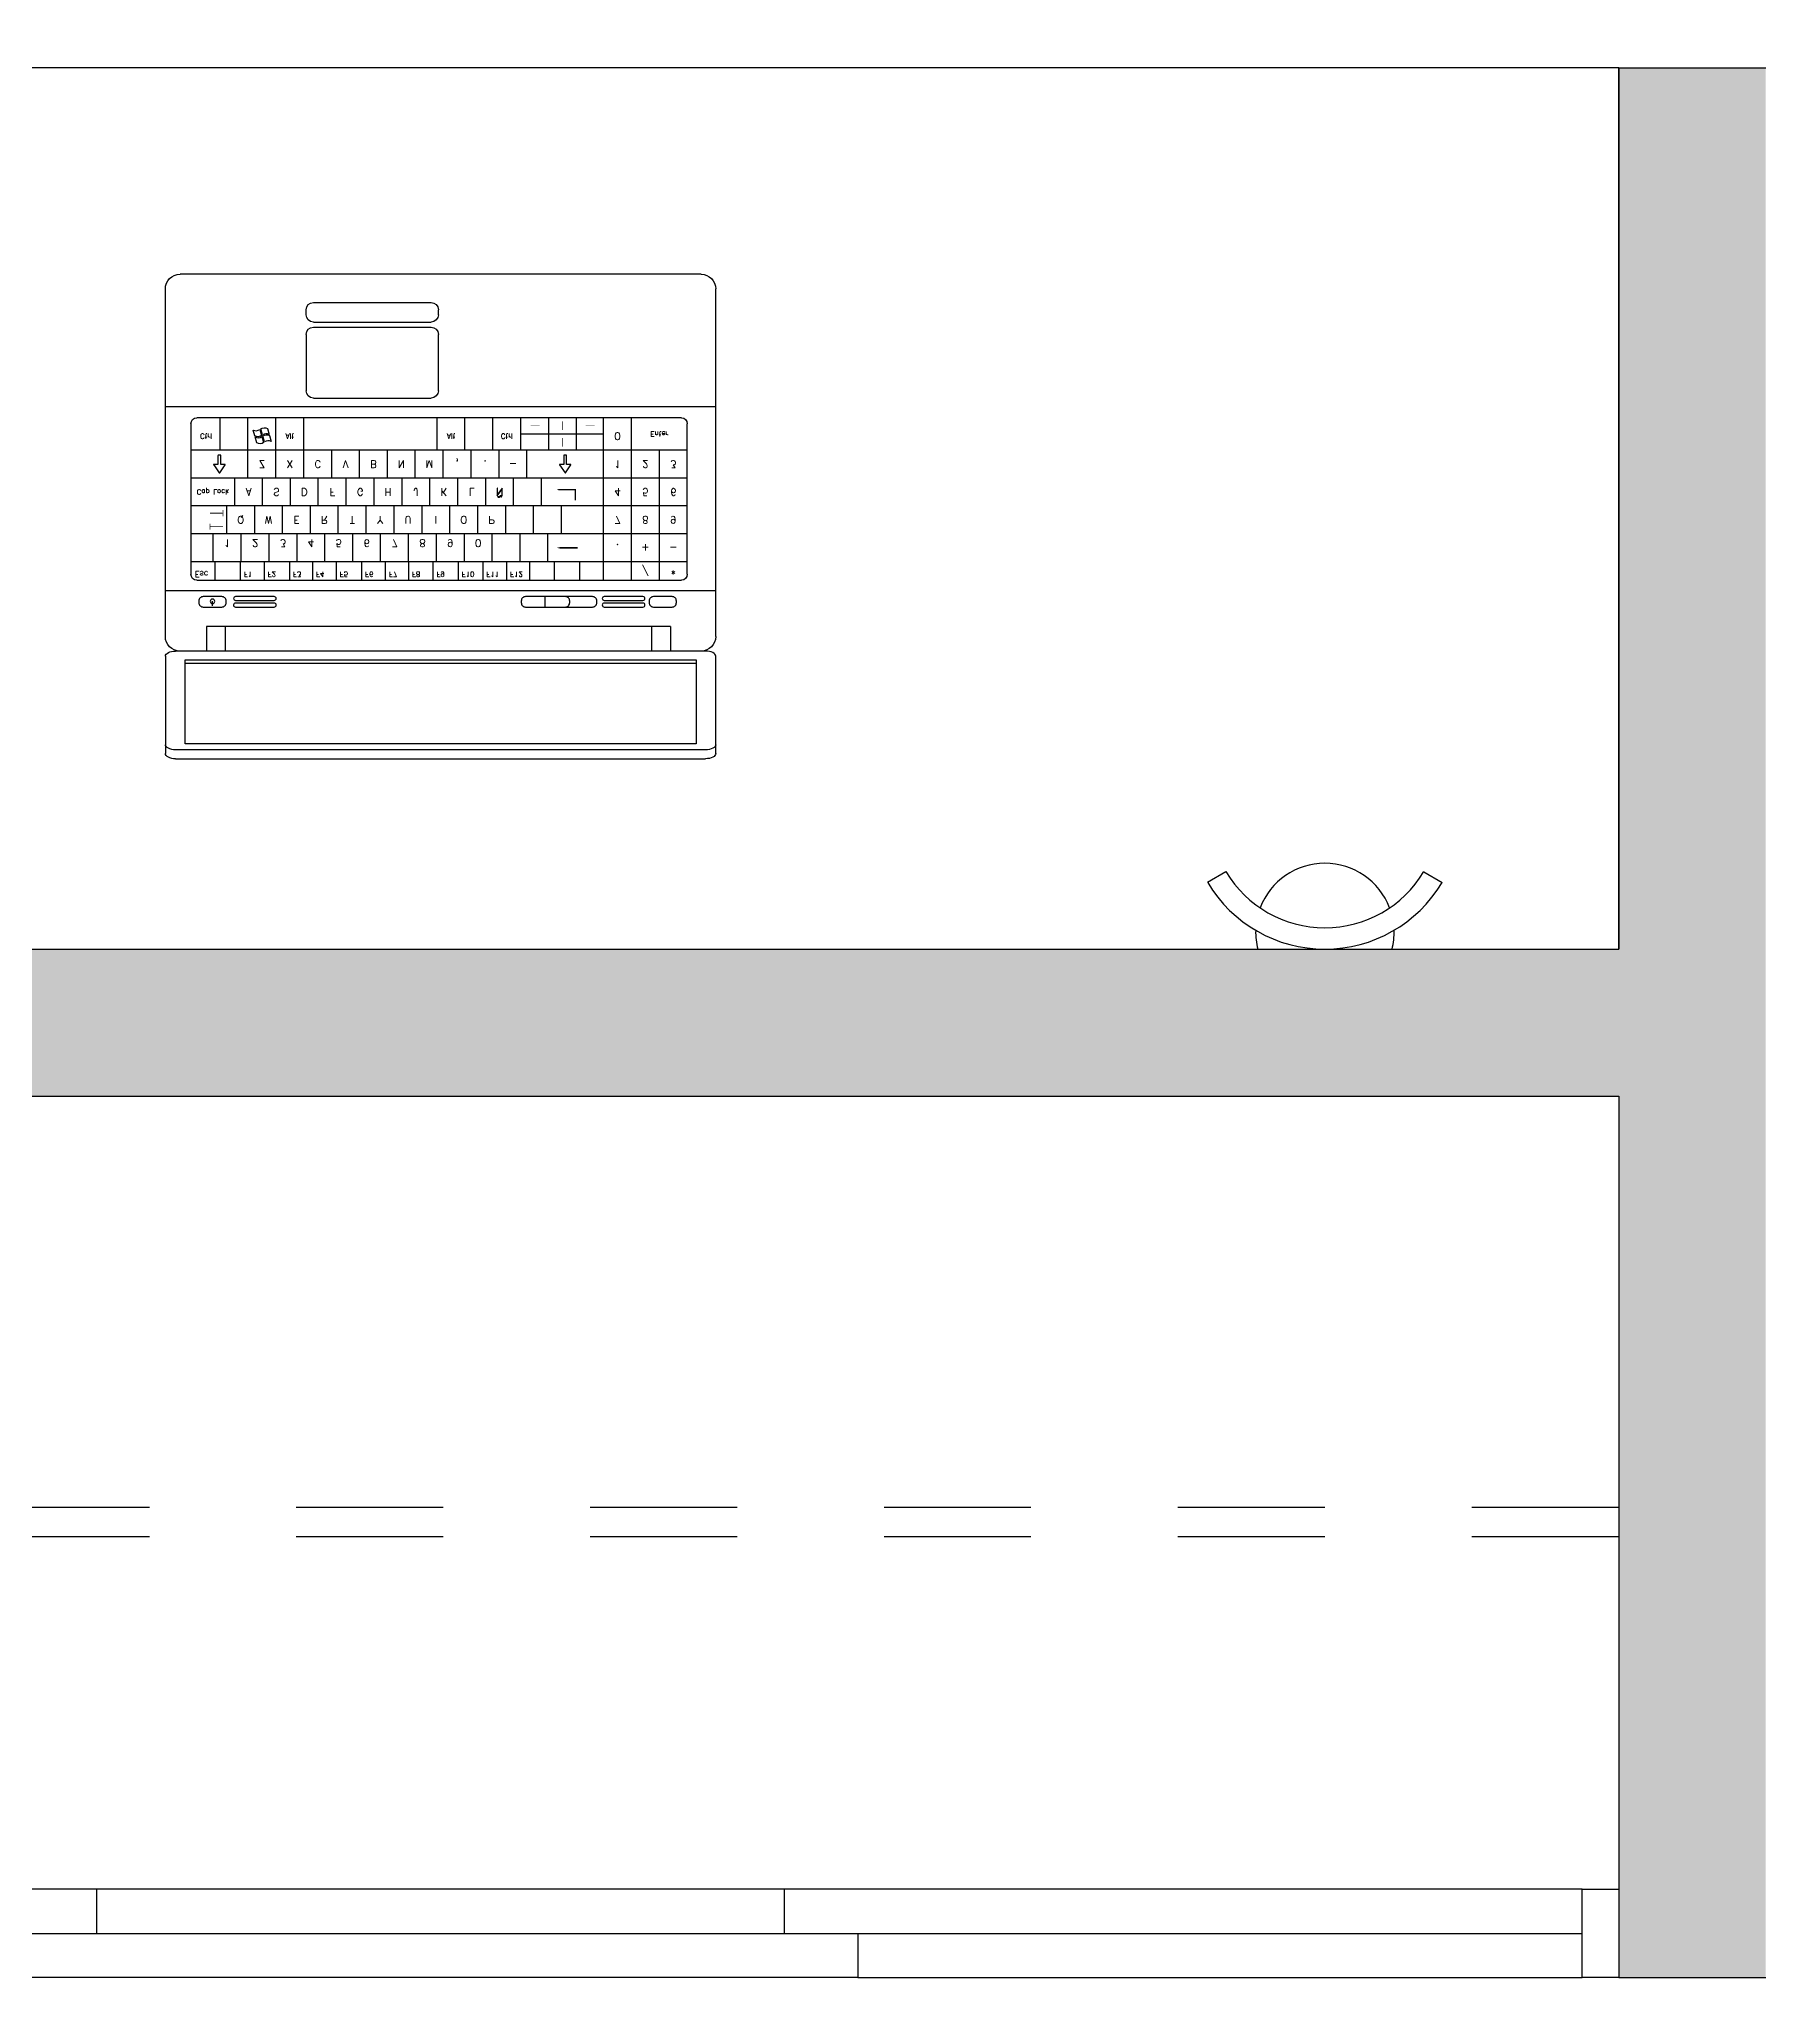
# Model space of a CAD drawing. Header units: millimetres. Extents: x 1294.6 to 1304.6, y 78.5 to 86.5.
# Drawn here: x 1299.354 to 1300.528, y 82.268 to 83.606 of the extents above; entities that cross this region are included whole.
import ezdxf
from ezdxf.enums import TextEntityAlignment as Align

# ---------------------------------------------------------------- set-up
doc = ezdxf.new("R2010")
doc.units = ezdxf.units.MM
doc.linetypes.add('TRATTEGGIATA2', pattern=[9.525, 6.35, -3.175])
doc.layers.add('ARREDI attrezzature - furniture', color=175, linetype='Continuous')
doc.layers.add('MURATURA sezioni - wall sections', color=7, linetype='Continuous')
doc.layers.add('MURATURA tratteggi - hatch walls', color=7, linetype='Continuous', lineweight=40, true_color=0xa8a8a8)
doc.styles.add('Romand', font='romand.shx', dxfattribs={"bigfont": '@extfont2.shx'})

# ---------------------------------------------------------------- blocks, each defined once
blk = doc.blocks.new('computer hj63aw24')
at = {"layer": 'ARREDI attrezzature - furniture', "linetype": 'ByBlock'}
for p, q in [((0.7129, -6.5414), (0.4764, -6.5414)), ((0.5563, -6.5414), (0.5563, -6.916)), ((0.6816, -6.5414), (0.6816, -6.916)), ((0.4664, -6.906), (0.4664, -6.5514)), ((0.5641, -6.8926), (0.5641, -6.5628)), ((0.5681, -6.5588), (0.6706, -6.5588)), ((0.5861, -6.8966), (0.5861, -6.5588)), ((0.6051, -6.8966), (0.6051, -6.5588)), ((0.6241, -6.8966), (0.6241, -6.5588)), ((0.6431, -6.8966), (0.6431, -6.5588)), ((0.6621, -6.8966), (0.6621, -6.5588)), ((0.6746, -6.5628), (0.6746, -6.8926)), ((0.5861, -6.5786), (0.5641, -6.5786)), ((0.6621, -6.574), (0.6431, -6.574)), ((0.6746, -6.5754), (0.6621, -6.5754)), ((0.6921, -6.5735), (0.689, -6.5735)), ((0.7061, -6.8851), (0.7061, -6.5693)), ((0.7061, -6.5693), (0.7229, -6.5693)), ((0.7061, -6.5821), (0.7229, -6.5821)), ((0.6241, -6.5886), (0.6051, -6.5886)), ((0.6431, -6.5832), (0.6241, -6.5832)), ((0.6621, -6.593), (0.6431, -6.593)), ((0.6746, -6.5926), (0.6621, -6.5926)), ((0.5861, -6.5976), (0.5641, -6.5976)), ((0.6051, -6.5976), (0.5861, -6.5976)), ((0.6241, -6.6076), (0.6051, -6.6076)), ((0.6431, -6.6022), (0.6241, -6.6022)), ((0.6746, -6.6088), (0.6621, -6.6088)), ((0.5861, -6.6166), (0.5641, -6.6166)), ((0.6051, -6.6166), (0.5861, -6.6166)), ((0.6431, -6.6211), (0.6241, -6.6211)), ((0.6621, -6.612), (0.6431, -6.612)), ((0.5861, -6.6356), (0.5641, -6.6356)), ((0.6051, -6.6356), (0.5861, -6.6356)), ((0.6241, -6.6265), (0.6051, -6.6265)), ((0.6621, -6.631), (0.6431, -6.631)), ((0.6746, -6.626), (0.6621, -6.626)), ((0.4856, -6.6422), (0.4856, -6.7222)), ((0.4939, -6.6372), (0.4906, -6.6372)), ((0.4989, -6.6422), (0.4989, -6.7222)), ((0.5024, -6.6422), (0.5024, -6.7222)), ((0.5074, -6.6372), (0.5457, -6.6372)), ((0.5507, -6.6422), (0.5507, -6.7222)), ((0.6241, -6.6455), (0.6051, -6.6455)), ((0.6431, -6.6401), (0.6241, -6.6401)), ((0.6746, -6.6417), (0.6621, -6.6417)), ((0.6051, -6.6546), (0.5861, -6.6546)), ((0.6431, -6.6591), (0.6241, -6.6591)), ((0.6621, -6.6499), (0.6431, -6.6499)), ((0.6746, -6.6579), (0.6621, -6.6579)), ((0.6051, -6.6736), (0.5861, -6.6736)), ((0.6241, -6.6645), (0.6051, -6.6645)), ((0.6621, -6.6689), (0.6431, -6.6689)), ((0.6746, -6.6751), (0.6621, -6.6751)), ((0.6241, -6.6835), (0.6051, -6.6835)), ((0.6431, -6.6781), (0.6241, -6.6781)), ((0.6621, -6.6879), (0.6431, -6.6879)), ((0.6051, -6.6925), (0.5861, -6.6925)), ((0.6241, -6.7025), (0.6051, -6.7025)), ((0.6431, -6.6971), (0.6241, -6.6971)), ((0.6746, -6.6913), (0.6621, -6.6913)), ((0.6051, -6.7115), (0.5861, -6.7115)), ((0.6431, -6.7161), (0.6241, -6.7161)), ((0.6621, -6.7069), (0.6431, -6.7069)), ((0.6746, -6.707), (0.6621, -6.707)), ((0.4939, -6.7272), (0.4906, -6.7272)), ((0.5457, -6.7272), (0.5074, -6.7272)), ((0.5861, -6.7264), (0.5641, -6.7264)), ((0.6241, -6.7215), (0.6051, -6.7215)), ((0.6621, -6.7259), (0.6431, -6.7259)), ((0.6746, -6.7237), (0.6621, -6.7237)), ((0.6051, -6.7305), (0.5861, -6.7305)), ((0.6241, -6.7404), (0.6051, -6.7404)), ((0.6431, -6.735), (0.6241, -6.735)), ((0.6746, -6.7409), (0.6621, -6.7409)), ((0.5861, -6.7453), (0.5641, -6.7453)), ((0.6051, -6.7495), (0.5861, -6.7495)), ((0.6431, -6.754), (0.6241, -6.754)), ((0.6621, -6.7449), (0.6431, -6.7449)), ((0.5861, -6.7643), (0.5641, -6.7643)), ((0.6051, -6.7685), (0.5861, -6.7685)), ((0.6241, -6.7594), (0.6051, -6.7594)), ((0.6621, -6.7638), (0.6431, -6.7638)), ((0.6746, -6.7576), (0.6621, -6.7576)), ((0.6241, -6.7784), (0.6051, -6.7784)), ((0.6431, -6.773), (0.6241, -6.773)), ((0.6621, -6.7828), (0.6431, -6.7828)), ((0.6746, -6.7738), (0.6621, -6.7738)), ((0.5861, -6.7833), (0.5641, -6.7833)), ((0.5751, -6.7833), (0.5751, -6.8396)), ((0.6051, -6.7874), (0.5861, -6.7874)), ((0.6431, -6.792), (0.6241, -6.792)), ((0.6746, -6.7895), (0.6621, -6.7895)), ((0.5861, -6.8023), (0.5641, -6.8023)), ((0.6241, -6.7974), (0.6051, -6.7974)), ((0.6621, -6.8018), (0.6431, -6.8018)), ((0.6746, -6.8062), (0.6621, -6.8062)), ((0.6929, -6.7999), (0.6858, -6.7999)), ((0.5861, -6.8213), (0.5641, -6.8213)), ((0.6431, -6.811), (0.6241, -6.811)), ((0.6746, -6.8234), (0.6621, -6.8234)), ((0.6746, -6.8396), (0.5641, -6.8396)), ((0.6746, -6.8586), (0.5641, -6.8586)), ((0.7061, -6.8723), (0.7229, -6.8723)), ((0.6746, -6.8776), (0.5861, -6.8776)), ((0.7061, -6.8851), (0.7229, -6.8851)), ((0.6706, -6.8966), (0.5681, -6.8966)), ((0.7129, -6.916), (0.4764, -6.916))]:
    blk.add_line(p, q, dxfattribs=at)
for points in [[(0.7264, -6.5414), (0.7927, -6.5414)], [(0.7229, -6.909), (0.7229, -6.5484)], [(0.7314, -6.9026), (0.7314, -6.5548)], [(0.7901, -6.909), (0.7901, -6.5484)], [(0.7962, -6.5484), (0.7962, -6.909)], [(0.7927, -6.916), (0.7264, -6.916)]]:
    blk.add_lwpolyline(points, dxfattribs=at)
blk.add_lwpolyline([(0.7861, -6.5548), (0.7288, -6.5548), (0.7288, -6.9026), (0.7861, -6.9026), (0.7861, -6.5548)], close=True, dxfattribs=at)
for points in [[(0.6929, -6.5672), (0.6929, -6.5798, -0.414214), (0.6899, -6.5828), (0.6888, -6.5828, -0.414214), (0.6858, -6.5798), (0.6858, -6.5672, -0.414214), (0.6888, -6.5642), (0.6899, -6.5642, -0.414214)], [(0.6884, -6.5891), (0.6884, -6.6155, -0.414214), (0.6871, -6.6168), (0.6871, -6.6168, -0.414214), (0.6858, -6.6155), (0.6858, -6.5891, -0.414214), (0.6871, -6.5878), (0.6871, -6.5878, -0.414214)], [(0.6929, -6.5891), (0.6929, -6.6155, -0.414214), (0.6915, -6.6168), (0.6915, -6.6168, -0.414214), (0.6902, -6.6155), (0.6902, -6.5891, -0.414214), (0.6915, -6.5878), (0.6915, -6.5878, -0.414214)], [(0.6929, -6.7866), (0.6929, -6.832, -0.414214), (0.6899, -6.835), (0.6888, -6.835, -0.414214), (0.6858, -6.832), (0.6858, -6.7866, -0.414214), (0.6888, -6.7836), (0.6899, -6.7836, -0.414214)], [(0.6884, -6.84), (0.6884, -6.8664, -0.414214), (0.6871, -6.8678), (0.6871, -6.8678, -0.414214), (0.6858, -6.8664), (0.6858, -6.84, -0.414214), (0.6871, -6.8387), (0.6871, -6.8387, -0.414214)], [(0.6929, -6.84), (0.6929, -6.8664, -0.414214), (0.6915, -6.8678), (0.6915, -6.8678, -0.414214), (0.6902, -6.8664), (0.6902, -6.84, -0.414214), (0.6915, -6.8387), (0.6915, -6.8387, -0.414214)], [(0.6929, -6.8736), (0.6929, -6.8862, -0.414214), (0.6899, -6.8892), (0.6888, -6.8892, -0.414214), (0.6858, -6.8862), (0.6858, -6.8736, -0.414214), (0.6888, -6.8706), (0.6899, -6.8706, -0.414214)]]:
    blk.add_lwpolyline(points, format="xyb", close=True, dxfattribs=at)
at = {"layer": 'ARREDI attrezzature - furniture', "linetype": 'ByBlock', "lineweight": -2}
for points, format in [([(0.5958, -6.5792), (0.5898, -6.5792, -0.414214), (0.5896, -6.579), (0.5896, -6.5774, -0.414214), (0.5898, -6.5772), (0.5958, -6.5772), (0.5958, -6.5744, -0.606815), (0.5961, -6.5743), (0.6015, -6.578, -0.520567), (0.6015, -6.5784), (0.5961, -6.5821, -0.606815), (0.5958, -6.582), (0.5958, -6.5792)], "xyb"), ([(0.629, -6.5717, 0.0005, 0.0005, 0), (0.629, -6.5768, 0.004, 0, 0), (0.629, -6.5806, 0, 0, 0)], "xyseb"), ([(0.6382, -6.5806, 0.0005, 0.0005, 0), (0.6382, -6.5755, 0.004, 0, 0), (0.6382, -6.5717, 0, 0, 0)], "xyseb"), ([(0.5696, -6.7961, 0.00035, 0.00035, 0), (0.5696, -6.7926, 0.0028, 0, 0), (0.5696, -6.7899, 0, 0, 0)], "xyseb"), ([(0.5958, -6.8145), (0.5898, -6.8145, -0.414214), (0.5896, -6.8143), (0.5896, -6.8127, -0.414214), (0.5898, -6.8125), (0.5958, -6.8125), (0.5958, -6.8098, -0.606815), (0.5961, -6.8096), (0.6015, -6.8134, -0.520567), (0.6015, -6.8137), (0.5961, -6.8174, -0.606815), (0.5958, -6.8173), (0.5958, -6.8145)], "xyb"), ([(0.6202, -6.8204, 0.001, 0.001, 0), (0.613, -6.8204, 0.001, 0.001, 0), (0.613, -6.8138, 0.004, 0, 0), (0.613, -6.8079, 0, 0, 0)], "xyseb"), ([(0.6526, -6.8221, 0.001, 0.001, 0), (0.6526, -6.8138, 0.003, 0, 0), (0.6526, -6.8079, 0, 0, 0)], "xyseb"), ([(0.5724, -6.8118, 0.00035, 0.00035, 0), (0.5689, -6.8118, 0.0028, 0, 0), (0.5662, -6.8118, 0, 0, 0)], "xyseb"), ([(0.5778, -6.8118, 0.00035, 0.00035, 0), (0.5813, -6.8118, 0.0028, 0, 0), (0.584, -6.8118, 0, 0, 0)], "xyseb"), ([(0.5696, -6.8274, 0.00035, 0.00035, 0), (0.5696, -6.831, 0.0028, 0, 0), (0.5696, -6.8337, 0, 0, 0)], "xyseb")]:
    blk.add_lwpolyline(points, format=format, dxfattribs=at)
at = {"layer": 'ARREDI attrezzature - furniture', "linetype": 'ByBlock', "lineweight": -2, "const_width": 0.0005}
for points in [[(0.6269, -6.5806), (0.6311, -6.5806)], [(0.6361, -6.5717), (0.6403, -6.5717)]]:
    blk.add_lwpolyline(points, dxfattribs=at)
at = {"layer": 'ARREDI attrezzature - furniture', "linetype": 'ByBlock', "lineweight": -2}
for points in [[(0.5755, -6.6121, -0.279065), (0.5757, -6.6075), (0.5717, -6.6063, 0.279065), (0.5714, -6.6109)], [(0.5761, -6.6069, 0.301668), (0.5764, -6.6023), (0.5724, -6.6011, -0.301668), (0.572, -6.6057)], [(0.5802, -6.6135, -0.279065), (0.5805, -6.6089), (0.5764, -6.6077, 0.279065), (0.5761, -6.6123)], [(0.5809, -6.6083, 0.301668), (0.5812, -6.6037), (0.5771, -6.6025, -0.301668), (0.5768, -6.6071)]]:
    blk.add_lwpolyline(points, format="xyb", close=True, dxfattribs=at)
for points in [[(0.6121, -6.7706), (0.6164, -6.7675), (0.6121, -6.7675), (0.6121, -6.7672), (0.6171, -6.7672), (0.6128, -6.7703), (0.6171, -6.7703), (0.6171, -6.7706), (0.6121, -6.7706)], [(0.6176, -6.7675), (0.6181, -6.7679), (0.6181, -6.7685), (0.6176, -6.7693), (0.6176, -6.7699), (0.6178, -6.7701), (0.6178, -6.7703), (0.6173, -6.7699), (0.6173, -6.7693), (0.6178, -6.7685), (0.6178, -6.7679), (0.6176, -6.7677), (0.6176, -6.7675)]]:
    blk.add_lwpolyline(points, close=True, dxfattribs=at)
at = {"layer": 'ARREDI attrezzature - furniture', "linetype": 'ByBlock'}
blk.add_lwpolyline([(0.6929, -6.8136, -0.414214), (0.6899, -6.8166), (0.6888, -6.8166, -0.414214), (0.6858, -6.8136)], format="xyb", dxfattribs=at)
blk.add_circle((0.689, -6.5735), 0.00155, dxfattribs=at)
for centre, radius, start, end in [((0.4764, -6.5514), 0.01, 90, 180), ((0.7129, -6.5514), 0.01, 0, 90), ((0.5681, -6.5628), 0.004, 90, 180), ((0.6706, -6.5628), 0.004, 0, 90), ((0.4906, -6.6422), 0.005, 90, 180), ((0.4939, -6.6422), 0.005, 0, 90), ((0.5074, -6.6422), 0.005, 90, 180), ((0.5457, -6.6422), 0.005, 0, 90), ((0.4906, -6.7222), 0.005, 180, 270), ((0.4939, -6.7222), 0.005, 270, 0), ((0.5074, -6.7222), 0.005, 180, 270), ((0.5457, -6.7222), 0.005, 270, 0), ((0.5681, -6.8926), 0.004, 180, 270), ((0.6706, -6.8926), 0.004, 270, 0), ((0.4764, -6.906), 0.01, 180, 270), ((0.7129, -6.906), 0.01, 270, 0)]:
    blk.add_arc(centre, radius, start, end, dxfattribs=at)
for centre, major_axis, start_param, end_param in [((0.7264, -6.5484), (0, 0.007), 0, 1.570796), ((0.7866, -6.5484), (0, -0.007), 1.570796, 3.141593), ((0.7927, -6.5484), (0, -0.007), 1.570796, 3.141593), ((0.7866, -6.909), (0, 0.007), 3.141593, 4.712389), ((0.7927, -6.909), (0, 0.007), 3.141593, 4.712389)]:
    blk.add_ellipse(centre, major_axis=major_axis, ratio=0.5, start_param=start_param, end_param=end_param, dxfattribs=at)
at = {"layer": 'ARREDI attrezzature - furniture', "linetype": 'ByBlock', "extrusion": (0, 0, -1)}
blk.add_ellipse((0.7264, -6.909), major_axis=(0, -0.007), ratio=0.5, start_param=0, end_param=1.570796, dxfattribs=at)
at = {"layer": 'ARREDI attrezzature - furniture', "linetype": 'ByBlock', "lineweight": -2, "style": 'Romand'}
for s, height, p in [('Ctrl', 0.0035, (0.5766, -6.5691)), ('Cap Lock', 0.0035, (0.6146, -6.5737)), ('Q', 0.005, (0.6336, -6.5927)), ('1', 0.005, (0.6494, -6.5835)), ('Z', 0.005, (0.5956, -6.6071)), ('A', 0.005, (0.6146, -6.5981)), ('2', 0.005, (0.6494, -6.6025)), ('S', 0.005, (0.6146, -6.617)), ('W', 0.005, (0.6336, -6.6116)), ('3', 0.005, (0.6494, -6.6215)), ('Alt', 0.0035, (0.5766, -6.6261)), ('X', 0.005, (0.5956, -6.6261)), ('D', 0.005, (0.6146, -6.636)), ('E', 0.005, (0.6336, -6.6306)), ('C', 0.005, (0.5956, -6.6451)), ('R', 0.005, (0.6336, -6.6496)), ('4', 0.005, (0.6494, -6.6404)), ('V', 0.005, (0.5956, -6.6641)), ('F', 0.005, (0.6146, -6.655)), ('5', 0.005, (0.6494, -6.6594)), ('G', 0.005, (0.6146, -6.674)), ('T', 0.005, (0.6336, -6.6686)), ('B', 0.005, (0.5956, -6.683)), ('Y', 0.005, (0.6336, -6.6876)), ('6', 0.005, (0.6494, -6.6784)), ('N', 0.005, (0.5956, -6.702)), ('H', 0.005, (0.6146, -6.693)), ('7', 0.005, (0.6494, -6.6974)), ('J', 0.005, (0.6146, -6.712)), ('U', 0.005, (0.6336, -6.7066)), ('8', 0.005, (0.6494, -6.7164)), ('M', 0.005, (0.5956, -6.721)), ('K', 0.005, (0.6146, -6.7309)), ('I', 0.005, (0.6336, -6.7255)), ('Alt', 0.0035, (0.5766, -6.7359)), (',', 0.005, (0.5956, -6.74)), ('O', 0.005, (0.6336, -6.7445)), ('9', 0.005, (0.6494, -6.7354)), ('L', 0.005, (0.6146, -6.7499)), ('0', 0.005, (0.6494, -6.7543)), ('.', 0.005, (0.5956, -6.759)), ('P', 0.005, (0.6336, -6.7635)), ('Ctrl', 0.0035, (0.5766, -6.7738)), ('-', 0.005, (0.5956, -6.7779)), ('0', 0.005, (0.5766, -6.8491)), ('1', 0.005, (0.5956, -6.8491)), ('4', 0.005, (0.6146, -6.8491)), ('7', 0.005, (0.6336, -6.8491)), ('.', 0.005, (0.6526, -6.8491)), ('Enter', 0.0035, (0.5751, -6.8776)), ('2', 0.005, (0.5956, -6.8681)), ('5', 0.005, (0.6146, -6.8681)), ('8', 0.005, (0.6336, -6.8681)), ('+', 0.005, (0.6526, -6.8681)), ('/', 0.005, (0.6683, -6.8681)), ('3', 0.005, (0.5956, -6.8871)), ('6', 0.005, (0.6146, -6.8871)), ('9', 0.005, (0.6336, -6.8871)), ('-', 0.005, (0.6526, -6.8871)), ('*', 0.005, (0.6683, -6.8871))]:
    blk.add_text(s, height=height, rotation=270, dxfattribs=at).set_placement(p, align=Align.MIDDLE_CENTER)
for s, height, p in [('Esc', 0.004, (0.6706, -6.5614)), ('F1', 0.0035, (0.6706, -6.5948)), ('F2', 0.0035, (0.6706, -6.611)), ('F3', 0.0035, (0.6706, -6.6282)), ('F4', 0.0035, (0.6706, -6.6439)), ('F5', 0.0035, (0.6706, -6.6601)), ('F6', 0.0035, (0.6706, -6.6773)), ('F7', 0.0035, (0.6706, -6.6935)), ('F8', 0.0035, (0.6706, -6.7092)), ('F9', 0.0035, (0.6706, -6.7259)), ('F10', 0.0035, (0.6706, -6.7431)), ('F11', 0.0035, (0.6706, -6.7598)), ('F12', 0.0035, (0.6706, -6.776))]:
    blk.add_text(s, height=height, rotation=270, dxfattribs=at).set_placement(p, align=Align.MIDDLE_LEFT)

msp = doc.modelspace()

# ---------------------------------------------------------------- hatches: boundary and pattern name
at = {"layer": 'MURATURA tratteggi - hatch walls', "ltscale": 0.02}
h = msp.add_hatch(color=256, dxfattribs=at)
h.dxf.hatch_style = 1
h.paths.add_polyline_path([(1294.9247, 85.1771), (1299.0016, 85.1771), (1299.0016, 85.2971), (1294.5747, 85.2971), (1294.5747, 84.6804), (1294.9247, 84.6804)])
h.paths.add_polyline_path([(1294.9247, 81.1863), (1294.5747, 81.1863), (1294.5747, 79.8105), (1299.1184, 79.8105), (1299.1184, 79.9305), (1294.9247, 79.9305)])
h.paths.add_polyline_path([(1294.9247, 82.8366), (1294.5747, 82.8366), (1294.5747, 82.2866), (1294.9247, 82.2866)])
h.paths.add_polyline_path([(1304.5784, 81.1863), (1304.2284, 81.1863), (1304.2284, 80.5505), (1304.2284, 79.9305), (1300.5284, 79.9305), (1300.5284, 81.1863), (1300.4284, 81.1863), (1300.4284, 79.9305), (1300.2784, 79.9305), (1300.2784, 79.8105), (1304.5784, 79.8105)])
h.paths.add_polyline_path([(1304.5784, 82.8366), (1304.2284, 82.8366), (1304.2284, 82.2866), (1304.5784, 82.2866)])
h.paths.add_polyline_path([(1304.5784, 85.2971), (1300.1016, 85.2971), (1300.1016, 85.1771), (1304.2284, 85.1771), (1304.2284, 84.6804), (1304.5784, 84.6804)])
h.paths.add_polyline_path([(1300.5284, 83.5866), (1300.4284, 83.5866), (1300.4284, 82.9866), (1298.8247, 82.9866), (1298.8247, 83.5866), (1298.7247, 83.5866), (1298.7247, 82.2866), (1298.8247, 82.2866), (1298.8247, 82.8866), (1300.4284, 82.8866), (1300.4284, 82.2866), (1300.5284, 82.2866)])

# ---------------------------------------------------------------- linework, layer by layer
at = {"layer": 'ARREDI attrezzature - furniture'}
for p, q in [((1300.1611, 83.0393), (1300.1486, 83.0319)), ((1300.2957, 83.0393), (1300.3082, 83.0319))]:
    msp.add_line(p, q, dxfattribs=at)
at = {"layer": 'ARREDI attrezzature - furniture', "linetype": 'TRATTEGGIATA2', "ltscale": 0.01}
for p, q in [((1300.4284, 82.6066), (1298.8247, 82.6066)), ((1300.4284, 82.5865), (1298.8247, 82.5865))]:
    msp.add_line(p, q, dxfattribs=at)
at = {"layer": 'ARREDI attrezzature - furniture', "color": 251}
for p, q in [((1299.8605, 82.3466), (1299.3926, 82.3466)), ((1299.9105, 82.2866), (1300.4034, 82.2866))]:
    msp.add_line(p, q, dxfattribs=at)
at = {"layer": 'ARREDI attrezzature - furniture'}
msp.add_lwpolyline([(1298.8247, 82.9866), (1300.4284, 82.9866), (1300.4284, 83.5866), (1298.8247, 83.5866)], close=True, dxfattribs=at)
for points in [[(1298.8497, 82.3466), (1298.8497, 82.3166), (1299.3926, 82.3166), (1299.3926, 82.3466), (1298.8497, 82.3466)], [(1299.8605, 82.3466), (1299.8605, 82.3166), (1300.4034, 82.3166), (1300.4034, 82.3466), (1299.8605, 82.3466)], [(1300.4034, 82.3466), (1300.4284, 82.3466), (1300.4284, 82.2866), (1300.4034, 82.2866), (1300.4034, 82.3466)], [(1299.3426, 82.3166), (1299.9105, 82.3166), (1299.9105, 82.2866), (1299.3426, 82.2866), (1299.3426, 82.3166)]]:
    msp.add_lwpolyline(points, dxfattribs=at)
for centre, radius, start, end in [((1300.2284, 82.998), 0.0471, 20.7403, 159.2597), ((1300.2284, 83.0794), 0.0928, 210.7513, 329.2487), ((1300.2284, 83.0794), 0.0783, 210.7513, 329.2487), ((1300.2284, 82.998), 0.0471, 178.2955, 194.0229), ((1300.2284, 82.998), 0.0471, 345.9771, 1.7045)]:
    msp.add_arc(centre, radius, start, end, dxfattribs=at)
at = {"layer": 'MURATURA sezioni - wall sections', "ltscale": 0.02}
for p, q in [((1300.4284, 83.5866), (1300.4284, 82.9866)), ((1300.4284, 83.5866), (1300.5284, 83.5866)), ((1298.8247, 82.9866), (1300.4284, 82.9866)), ((1298.8247, 82.8866), (1300.4284, 82.8866)), ((1300.4284, 82.8866), (1300.4284, 82.2866)), ((1300.4284, 82.2866), (1300.5284, 82.2866))]:
    msp.add_line(p, q, dxfattribs=at)

# ---------------------------------------------------------------- block references
at = {"layer": 'ARREDI attrezzature - furniture', "xscale": -1, "rotation": 90}
msp.add_blockref('computer hj63aw24', (1292.8979, 83.9124), dxfattribs=at)

doc.saveas('drawing.dxf')
